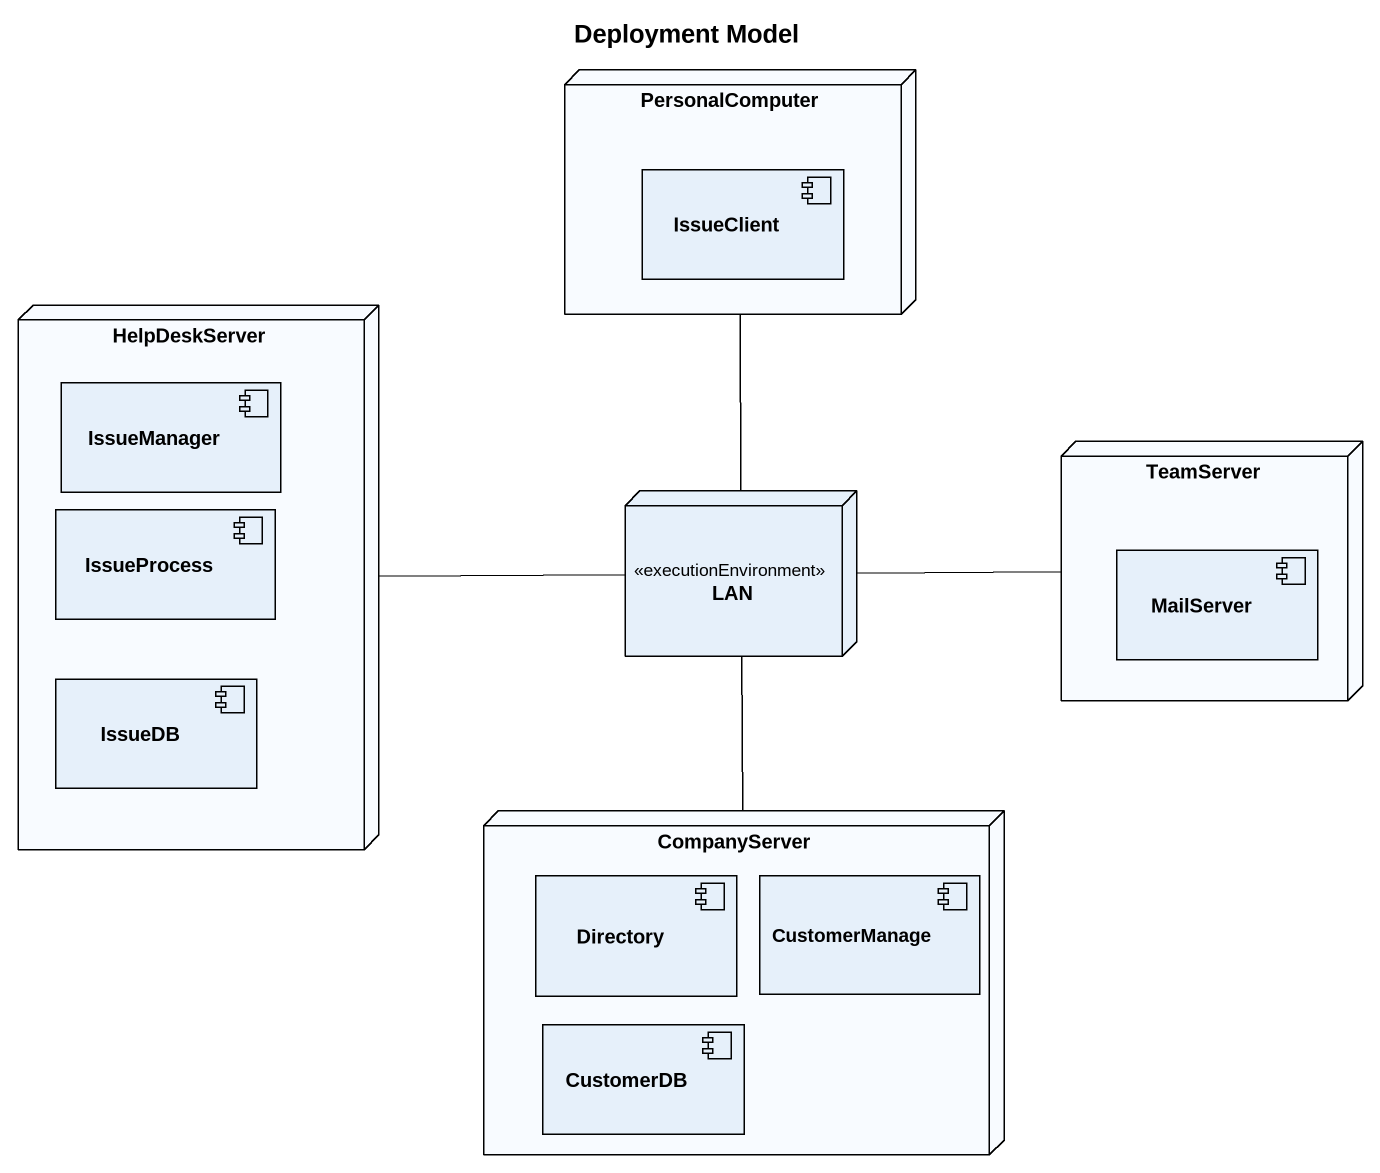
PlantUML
@startuml
title Deployment Model
node PersonalComputer {
  component IssueClient
}
node HelpDeskServer {
  component IssueManager
  component IssueProcess
  component IssueDB
}
node LAN <<executionEnvironment>>
node TeamServer {
  component MailServer
}
node CompanyServer {
  component Directory
  component CustomerManage
  component CustomerDB
}
PersonalComputer -- LAN
LAN -left- HelpDeskServer
LAN -right- TeamServer
LAN -- CompanyServer
@enduml
